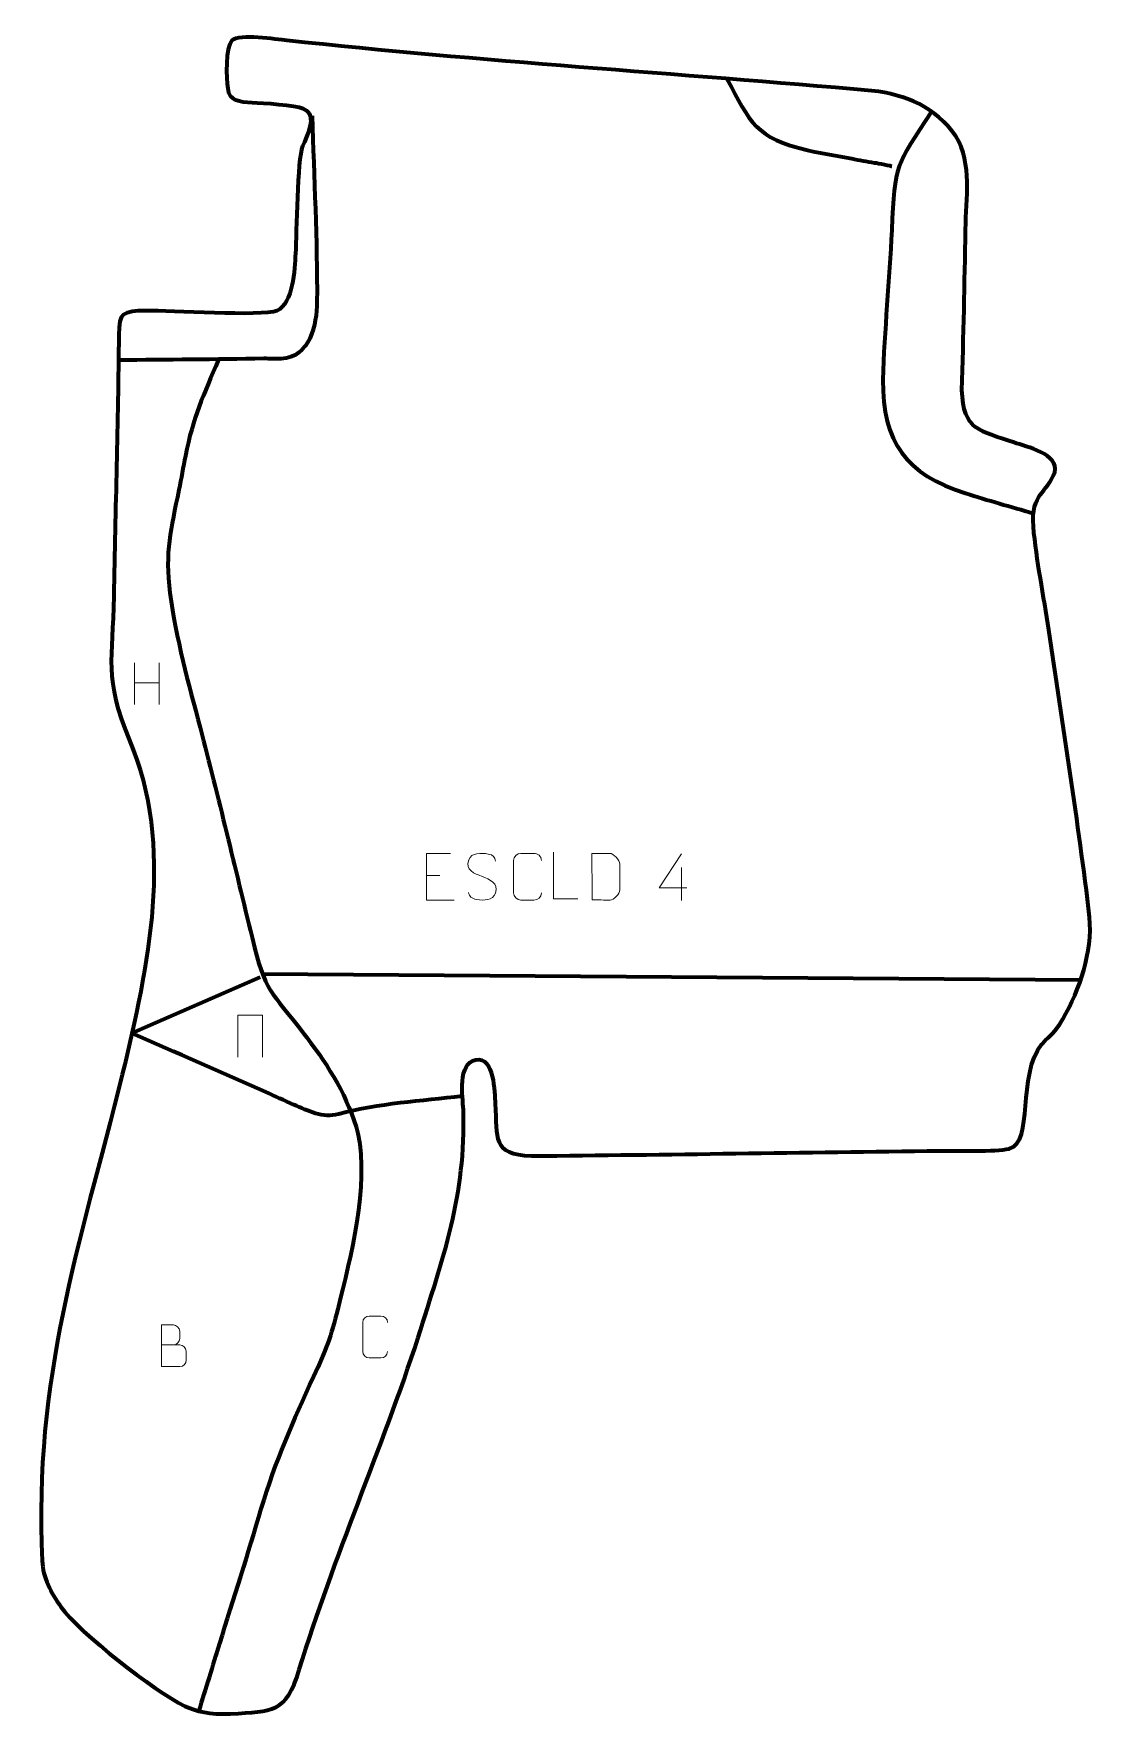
# Model space of a CAD drawing. Header units: millimetres. Extents: x 1014 to 1580, y -28 to 871.
import ezdxf

# ---------------------------------------------------------------- set-up
doc = ezdxf.new("R2010")
doc.units = ezdxf.units.MM
doc.header["$MEASUREMENT"] = 0
doc.layers.add('layer 2', color=7, linetype='Continuous')
doc.layers.add('layer 3', color=7, linetype='Continuous')

msp = doc.modelspace()

# ---------------------------------------------------------------- linework, layer by layer
at = {"layer": 'layer 2', "color": 142, "lineweight": 158}
for points, knots in [([(1384.6726, 846.5219), (1396.8412, 823.0917), (1400.1099, 814.7602), (1427.8028, 808.2863), (1427.8028, 808.2863), (1435.5349, 806.4787), (1443.5316, 805.3293), (1451.3442, 803.8076), (1451.3442, 803.8076), (1455.4015, 802.982), (1459.4027, 802.2575), (1463.4925, 801.612), (1463.4925, 801.612), (1465.2123, 801.4798), (1472.8852, 799.76), (1472.8852, 799.76)], [0, 0, 0, 0, 0.2, 0.2, 0.2, 0.2, 0.4, 0.4, 0.4, 0.4, 0.6, 0.6, 0.6, 0.6, 1, 1, 1, 1]), ([(1493.9474, 829.0359), (1474.881, 799.2357), (1474.2606, 801.6375), (1472.7692, 765.5391), (1472.7692, 765.5391), (1471.5581, 738.9201), (1468.7754, 712.1116), (1467.9381, 685.5811), (1467.9381, 685.5811), (1467.9869, 652.1767), (1480.2884, 634.9502), (1512.1729, 624.868), (1512.1729, 624.868), (1524.194, 621.0668), (1536.4187, 617.7418), (1548.5041, 614.1186)], [0, 0, 0, 0, 0.2, 0.2, 0.2, 0.2, 0.4, 0.4, 0.4, 0.4, 0.6, 0.6, 0.6, 0.6, 1, 1, 1, 1]), ([(1162.9263, 826.6151), (1163.768, 793.8284), (1165.7754, 760.0681), (1165.4745, 727.3864), (1165.4745, 727.3864), (1165.3585, 714.7965), (1161.8202, 697.4757), (1146.2842, 696.7961), (1146.2842, 696.7961), (1143.291, 696.6651), (1140.1636, 696.8392), (1137.1523, 696.8705), (1137.1523, 696.8705), (1111.2316, 696.4011), (1085.306, 696.2256), (1059.382, 696.0392)], [0, 0, 0, 0, 0.2, 0.2, 0.2, 0.2, 0.4, 0.4, 0.4, 0.4, 0.6, 0.6, 0.6, 0.6, 1, 1, 1, 1]), ([(1112.8202, 696.3408), (1104.9288, 677.388), (1099.1827, 665.5157), (1095.1519, 644.9204), (1095.1519, 644.9204), (1093.9675, 638.8689), (1092.8919, 632.8003), (1091.696, 626.7487), (1091.696, 626.7487), (1087.3358, 605.3184), (1084.0409, 593.8368), (1086.9072, 571.5708), (1086.9072, 571.5708), (1090.0526, 547.1369), (1096.7728, 523.339), (1103.0069, 499.5604), (1103.0069, 499.5604), (1112.7321, 462.2628), (1121.6913, 424.7845), (1130.7601, 387.3228), (1130.7601, 387.3228), (1138.0528, 357.1903), (1140.5516, 359.3571), (1158.6145, 335.7523), (1158.6145, 335.7523), (1158.6145, 335.7523), (1160.0265, 333.907), (1160.0265, 333.907), (1160.0265, 333.907), (1172.192, 317.9103), (1182.065, 302.1419), (1187.4172, 282.5818), (1187.4172, 282.5818), (1193.1415, 254.006), (1183.5879, 216.8737), (1176.6437, 188.7282), (1176.6437, 188.7282), (1172.971, 173.8423), (1170.2338, 166.8356), (1163.6019, 152.4694), (1163.6019, 152.4694), (1152.3879, 128.1769), (1143.25, 107.8356), (1135.5655, 81.8637), (1135.5655, 81.8637), (1128.473, 57.7503), (1120.7562, 33.8182), (1113.35, 9.7993), (1113.35, 9.7993), (1109.6547, -2.212), (1105.9593, -14.2233), (1102.2639, -26.2346)], [0, 0, 0, 0, 0.07142857, 0.07142857, 0.07142857, 0.07142857, 0.14285714, 0.14285714, 0.14285714, 0.14285714, 0.21428571, 0.21428571, 0.21428571, 0.21428571, 0.28571429, 0.28571429, 0.28571429, 0.28571429, 0.35714286, 0.35714286, 0.35714286, 0.35714286, 0.42857143, 0.42857143, 0.42857143, 0.42857143, 0.5, 0.5, 0.5, 0.5, 0.57142857, 0.57142857, 0.57142857, 0.57142857, 0.64285714, 0.64285714, 0.64285714, 0.64285714, 0.71428571, 0.71428571, 0.71428571, 0.71428571, 0.78571429, 0.78571429, 0.78571429, 0.78571429, 0.85714286, 0.85714286, 0.85714286, 0.85714286, 1, 1, 1, 1]), ([(1243.2498, 302.5331), (1220.9349, 299.8578), (1198.6885, 298.6808), (1176.934, 292.8669), (1176.934, 292.8669), (1168.6087, 290.642), (1160.7677, 294.6068), (1153.0642, 297.9664), (1153.0642, 297.9664), (1148.0121, 300.1696), (1143.0182, 302.5273), (1137.9824, 304.775), (1137.9824, 304.775), (1114.1692, 315.23), (1090.3609, 325.6964), (1066.5535, 336.1646), (1066.5535, 336.1646), (1066.5535, 336.1646), (1135.044, 366.1733), (1135.044, 366.1733)], [0, 0, 0, 0, 0.16666667, 0.16666667, 0.16666667, 0.16666667, 0.33333333, 0.33333333, 0.33333333, 0.33333333, 0.5, 0.5, 0.5, 0.5, 0.66666667, 0.66666667, 0.66666667, 0.66666667, 1, 1, 1, 1])]:
    msp.add_open_spline(points, degree=3, knots=knots, dxfattribs=at)
at = {"layer": 'layer 2', "color": 250, "lineweight": 9}
for points in [[(1067.9932, 534.199), (1067.9932, 534.199), (1067.9932, 512.0063), (1067.9932, 512.0063)], [(1081.1089, 534.199), (1081.1089, 534.199), (1081.1089, 511.8487), (1081.1089, 511.8487)], [(1068.0107, 523.5566), (1068.0107, 523.5566), (1081.1089, 523.5566), (1081.1089, 523.5566)], [(1360.3191, 424.7279), (1360.3191, 424.7279), (1360.3191, 407.0632), (1360.3191, 407.0632)], [(1223.9805, 420.4694), (1223.9805, 420.4694), (1231.1486, 420.4694), (1231.1486, 420.4694)]]:
    msp.add_open_spline(points, degree=3, dxfattribs=at)
for points, knots in [([(1236.8544, 432.3491), (1236.8544, 432.3491), (1223.9805, 432.3491), (1223.9805, 432.3491), (1223.9805, 432.3491), (1223.9805, 432.3491), (1223.9805, 407.3955), (1223.9805, 407.3955), (1223.9805, 407.3955), (1223.9805, 407.3955), (1238.8463, 407.3955), (1238.8463, 407.3955)], [0, 0, 0, 0, 0.25, 0.25, 0.25, 0.25, 0.5, 0.5, 0.5, 0.5, 1, 1, 1, 1]), ([(1253.765, 420.0381), (1249.5167, 421.5085), (1244.6086, 423.3043), (1246.6137, 428.8246), (1246.6137, 428.8246), (1248.1172, 432.9645), (1253.3308, 432.576), (1256.9344, 431.9749), (1256.9344, 431.9749), (1259.795, 431.4977), (1260.6597, 430.2845), (1260.9703, 428.2004)], [0, 0, 0, 0, 0.25, 0.25, 0.25, 0.25, 0.5, 0.5, 0.5, 0.5, 1, 1, 1, 1]), ([(1285.4551, 411.2061), (1285.3153, 408.8827), (1283.6381, 407.4031), (1281.4904, 407.3923), (1281.4904, 407.3923), (1279.1585, 407.3927), (1276.8266, 407.3927), (1274.4951, 407.3923), (1274.4951, 407.3923), (1272.5701, 407.2869), (1270.598, 409.1714), (1270.6092, 411.1887), (1270.6092, 411.1887), (1270.6096, 416.9588), (1270.6096, 422.7285), (1270.6092, 428.4978), (1270.6092, 428.4978), (1270.6134, 430.6359), (1272.3601, 432.3551), (1274.5125, 432.3416), (1274.5125, 432.3416), (1276.8382, 432.3416), (1279.1643, 432.3416), (1281.4904, 432.3416), (1281.4904, 432.3416), (1283.437, 432.3771), (1285.4284, 430.8856), (1285.4551, 428.448)], [0, 0, 0, 0, 0.125, 0.125, 0.125, 0.125, 0.25, 0.25, 0.25, 0.25, 0.375, 0.375, 0.375, 0.375, 0.5, 0.5, 0.5, 0.5, 0.625, 0.625, 0.625, 0.625, 0.75, 0.75, 0.75, 0.75, 1, 1, 1, 1]), ([(1304.8645, 407.9839), (1304.8645, 407.9839), (1291.9154, 407.9839), (1291.9154, 407.9839), (1291.9154, 407.9839), (1291.9154, 407.9839), (1291.9154, 432.9375), (1291.9154, 432.9375)], [0, 0, 0, 0, 0.33333333, 0.33333333, 0.33333333, 0.33333333, 1, 1, 1, 1]), ([(1312.5592, 407.4182), (1314.891, 407.4186), (1319.8412, 407.3946), (1322.1727, 407.3943), (1322.1727, 407.3943), (1324.0977, 407.2889), (1327.4163, 410.8305), (1327.4051, 412.8478), (1327.4051, 412.8478), (1327.4047, 418.6179), (1327.4047, 420.7876), (1327.4051, 426.5569), (1327.4051, 426.5569), (1327.4008, 428.695), (1324.0263, 432.3551), (1321.8739, 432.3416), (1321.8739, 432.3416), (1319.5482, 432.3416), (1314.8239, 432.3416), (1312.4978, 432.3416), (1312.4978, 432.3416), (1312.4982, 426.5947), (1312.5595, 413.1655), (1312.5592, 407.4182)], [0, 0, 0, 0, 0.14285714, 0.14285714, 0.14285714, 0.14285714, 0.28571429, 0.28571429, 0.28571429, 0.28571429, 0.42857143, 0.42857143, 0.42857143, 0.42857143, 0.57142857, 0.57142857, 0.57142857, 0.57142857, 0.71428571, 0.71428571, 0.71428571, 0.71428571, 1, 1, 1, 1]), ([(1363.2632, 413.9668), (1363.2632, 413.9668), (1348.4415, 413.9668), (1348.4415, 413.9668), (1348.4415, 413.9668), (1348.4415, 413.9668), (1360.3191, 432.0373), (1360.3191, 432.0373)], [0, 0, 0, 0, 0.33333333, 0.33333333, 0.33333333, 0.33333333, 1, 1, 1, 1]), ([(1253.765, 420.038), (1257.7836, 418.3913), (1262.8131, 416.503), (1260.9791, 411.1427), (1260.9791, 411.1427), (1259.5193, 406.8763), (1254.6085, 407.133), (1250.8824, 407.6877), (1250.8824, 407.6877), (1248.1324, 408.0975), (1246.9115, 409.311), (1246.5335, 411.4232)], [0, 0, 0, 0, 0.25, 0.25, 0.25, 0.25, 0.5, 0.5, 0.5, 0.5, 1, 1, 1, 1]), ([(1123.2343, 323.465), (1123.2343, 323.465), (1123.2343, 345.8153), (1123.2343, 345.8153), (1123.2343, 345.8153), (1123.2343, 345.8153), (1136.3526, 345.8153), (1136.3526, 345.8153), (1136.3526, 345.8153), (1136.3526, 345.8153), (1136.3526, 323.465), (1136.3526, 323.465)], [0, 0, 0, 0, 0.25, 0.25, 0.25, 0.25, 0.5, 0.5, 0.5, 0.5, 1, 1, 1, 1]), ([(1082.3119, 169.5402), (1085.5709, 169.5406), (1088.8303, 169.5406), (1092.09, 169.5402), (1092.09, 169.5402), (1093.8593, 169.5247), (1095.5822, 167.9697), (1095.5822, 166.1339), (1095.5822, 166.1339), (1095.5819, 165.1231), (1095.5819, 162.3918), (1095.5822, 161.3807), (1095.5822, 161.3807), (1095.5981, 159.7166), (1094.2168, 157.9128), (1092.1374, 157.928), (1092.1374, 157.928), (1088.8774, 157.9283), (1085.6177, 157.9283), (1082.3584, 157.928), (1082.3584, 157.928), (1082.3584, 165.3784), (1082.3584, 172.8285), (1082.3584, 180.2783), (1082.3584, 180.2783), (1084.4845, 180.2783), (1086.6109, 180.2783), (1088.7374, 180.2783), (1088.7374, 180.2783), (1090.2429, 180.2941), (1092.1209, 178.5829), (1092.1368, 176.8252), (1092.1368, 176.8252), (1092.1364, 174.9746), (1092.1364, 174.8439), (1092.1368, 172.993), (1092.1368, 172.993), (1092.1522, 171.1424), (1090.4913, 169.5247), (1088.6909, 169.5402)], [0, 0, 0, 0, 0.09090909, 0.09090909, 0.09090909, 0.09090909, 0.18181818, 0.18181818, 0.18181818, 0.18181818, 0.27272727, 0.27272727, 0.27272727, 0.27272727, 0.36363636, 0.36363636, 0.36363636, 0.36363636, 0.45454545, 0.45454545, 0.45454545, 0.45454545, 0.54545455, 0.54545455, 0.54545455, 0.54545455, 0.63636364, 0.63636364, 0.63636364, 0.63636364, 0.72727273, 0.72727273, 0.72727273, 0.72727273, 0.81818182, 0.81818182, 0.81818182, 0.81818182, 1, 1, 1, 1]), ([(1203.2602, 166.0179), (1203.135, 163.9369), (1201.6328, 162.6117), (1199.7091, 162.602), (1199.7091, 162.602), (1197.6205, 162.6023), (1195.5319, 162.6023), (1193.4436, 162.602), (1193.4436, 162.602), (1191.7194, 162.5076), (1189.953, 164.1955), (1189.963, 166.0023), (1189.963, 166.0023), (1189.9634, 171.1705), (1189.9634, 176.3382), (1189.963, 181.5056), (1189.963, 181.5056), (1189.9668, 183.4207), (1191.5313, 184.9606), (1193.4592, 184.9485), (1193.4592, 184.9485), (1195.5422, 184.9485), (1197.6257, 184.9485), (1199.7091, 184.9485), (1199.7091, 184.9485), (1201.4526, 184.9803), (1203.2363, 183.6444), (1203.2602, 181.461)], [0, 0, 0, 0, 0.125, 0.125, 0.125, 0.125, 0.25, 0.25, 0.25, 0.25, 0.375, 0.375, 0.375, 0.375, 0.5, 0.5, 0.5, 0.5, 0.625, 0.625, 0.625, 0.625, 0.75, 0.75, 0.75, 0.75, 1, 1, 1, 1])]:
    msp.add_open_spline(points, degree=3, knots=knots, dxfattribs=at)
at = {"layer": 'layer 2', "color": 142, "lineweight": 158}
msp.add_open_spline([(1573.7424, 364.5968), (1573.7424, 364.5968), (1136.3356, 367.8271), (1136.3356, 367.8271)], degree=3, dxfattribs=at)
at = {"layer": 'layer 3', "color": 242, "lineweight": 158}
msp.add_open_spline([(1059.5279, 709.5862), (1059.6221, 721.6232), (1061.5814, 722.1091), (1074.2466, 722.4948), (1074.2466, 722.4948), (1086.8931, 722.4873), (1135.8079, 719.3944), (1143.9731, 722.3493), (1143.9731, 722.3493), (1152.9733, 726.699), (1153.397, 744.2497), (1153.9954, 753.1285), (1153.9954, 753.1285), (1154.6294, 763.8326), (1154.75, 803.4682), (1157.8395, 810.3919), (1157.8395, 810.3919), (1163.0258, 822.1211), (1163.9992, 827.9039), (1158.0507, 830.5956), (1158.0507, 830.5956), (1153.9443, 832.4537), (1136.5278, 833.5456), (1130.7783, 833.8415), (1130.7783, 833.8415), (1123.8759, 834.1968), (1118.5802, 834.7055), (1117.7632, 841.3475), (1117.7632, 841.3475), (1117.1322, 846.4782), (1116.2598, 863.4499), (1120.0287, 866.9568), (1120.0287, 866.9568), (1123.9727, 870.6265), (1143.7542, 867.5312), (1149.352, 866.9295), (1149.352, 866.9295), (1252.7956, 855.8114), (1358.3644, 849.2129), (1462.1987, 840.0944), (1462.1987, 840.0944), (1480.4798, 838.016), (1496.1117, 831.328), (1507.0313, 815.8598), (1507.0313, 815.8598), (1515.9977, 800.5178), (1512.5047, 782.9441), (1512.2272, 765.8422), (1512.2272, 765.8422), (1511.7564, 737.1819), (1511.1244, 708.6683), (1510.2801, 680.0161), (1510.2801, 680.0161), (1511.1098, 658.3316), (1519.5395, 658.4342), (1538.1478, 651.9587), (1538.1478, 651.9587), (1544.4702, 649.9107), (1562.5215, 645.633), (1559.8877, 636.2328), (1559.8877, 636.2328), (1555.9115, 624.4933), (1547.1153, 625.1518), (1548.4804, 607.1446), (1548.4804, 607.1446), (1550.0797, 589.1353), (1554.1005, 569.9332), (1556.7267, 551.7921), (1556.7267, 551.7921), (1564.0926, 500.9304), (1572.5116, 449.2459), (1578.5665, 398.3024), (1578.5665, 398.3024), (1580.0214, 379.2505), (1573.5224, 360.0511), (1564.1973, 343.6271), (1564.1973, 343.6271), (1559.433, 335.6321), (1558.4896, 336.1386), (1552.9308, 330.3172), (1552.9308, 330.3172), (1539.6564, 313.5163), (1549.0141, 277.8618), (1535.497, 274.4476), (1535.497, 274.4476), (1528.4129, 272.6583), (1507.1494, 273.4043), (1498.5834, 273.3607), (1498.5834, 273.3607), (1425.7824, 272.4283), (1352.953, 271.2663), (1280.1533, 270.5497), (1280.1533, 270.5497), (1258.6961, 271.5541), (1261.9141, 279.7186), (1260.7379, 298.5199), (1260.7379, 298.5199), (1260.3588, 304.5791), (1260.4197, 323.9499), (1250.3741, 321.9911), (1250.3741, 321.9911), (1240.6543, 320.0959), (1243.3733, 302.4477), (1243.7692, 295.3214), (1243.7692, 295.3214), (1245.2434, 249.2101), (1232.8796, 216.5234), (1219.6111, 173.4843), (1219.6111, 173.4843), (1200.033, 113.5185), (1174.631, 56.5115), (1156.0384, -4.0991), (1156.0384, -4.0991), (1148.5514, -27.6735), (1142.3862, -26.1355), (1119.3243, -27.7767), (1119.3243, -27.7767), (1108.0282, -28.0114), (1100.9862, -26.5033), (1094.8255, -23.5424), (1094.8255, -23.5424), (1078.3003, -15.6005), (1038.422, 15.7855), (1028.5796, 29.5066), (1028.5796, 29.5066), (1023.2361, 36.9558), (1018.9862, 45.1096), (1018.5667, 54.1586), (1018.5667, 54.1586), (1014.0078, 152.4796), (1038.2601, 221.2271), (1061.402, 314.0465), (1061.402, 314.0465), (1075.1723, 371.9143), (1089.6204, 436.0829), (1065.0699, 493.1405), (1065.0699, 493.1405), (1051.4899, 525.9514), (1056.2229, 536.0135), (1056.837, 569.784), (1056.837, 569.784), (1057.6845, 616.3881), (1059.1206, 662.9737), (1059.5279, 709.5862)], degree=3, knots=[0, 0, 0, 0, 0.02702703, 0.02702703, 0.02702703, 0.02702703, 0.05405405, 0.05405405, 0.05405405, 0.05405405, 0.08108108, 0.08108108, 0.08108108, 0.08108108, 0.10810811, 0.10810811, 0.10810811, 0.10810811, 0.13513514, 0.13513514, 0.13513514, 0.13513514, 0.16216216, 0.16216216, 0.16216216, 0.16216216, 0.18918919, 0.18918919, 0.18918919, 0.18918919, 0.21621622, 0.21621622, 0.21621622, 0.21621622, 0.24324324, 0.24324324, 0.24324324, 0.24324324, 0.27027027, 0.27027027, 0.27027027, 0.27027027, 0.2972973, 0.2972973, 0.2972973, 0.2972973, 0.32432432, 0.32432432, 0.32432432, 0.32432432, 0.35135135, 0.35135135, 0.35135135, 0.35135135, 0.37837838, 0.37837838, 0.37837838, 0.37837838, 0.40540541, 0.40540541, 0.40540541, 0.40540541, 0.43243243, 0.43243243, 0.43243243, 0.43243243, 0.45945946, 0.45945946, 0.45945946, 0.45945946, 0.48648649, 0.48648649, 0.48648649, 0.48648649, 0.51351351, 0.51351351, 0.51351351, 0.51351351, 0.54054054, 0.54054054, 0.54054054, 0.54054054, 0.56756757, 0.56756757, 0.56756757, 0.56756757, 0.59459459, 0.59459459, 0.59459459, 0.59459459, 0.62162162, 0.62162162, 0.62162162, 0.62162162, 0.64864865, 0.64864865, 0.64864865, 0.64864865, 0.67567568, 0.67567568, 0.67567568, 0.67567568, 0.7027027, 0.7027027, 0.7027027, 0.7027027, 0.72972973, 0.72972973, 0.72972973, 0.72972973, 0.75675676, 0.75675676, 0.75675676, 0.75675676, 0.78378378, 0.78378378, 0.78378378, 0.78378378, 0.81081081, 0.81081081, 0.81081081, 0.81081081, 0.83783784, 0.83783784, 0.83783784, 0.83783784, 0.86486486, 0.86486486, 0.86486486, 0.86486486, 0.89189189, 0.89189189, 0.89189189, 0.89189189, 0.91891892, 0.91891892, 0.91891892, 0.91891892, 0.94594595, 0.94594595, 0.94594595, 0.94594595, 1, 1, 1, 1], dxfattribs=at)

doc.saveas('drawing.dxf')
